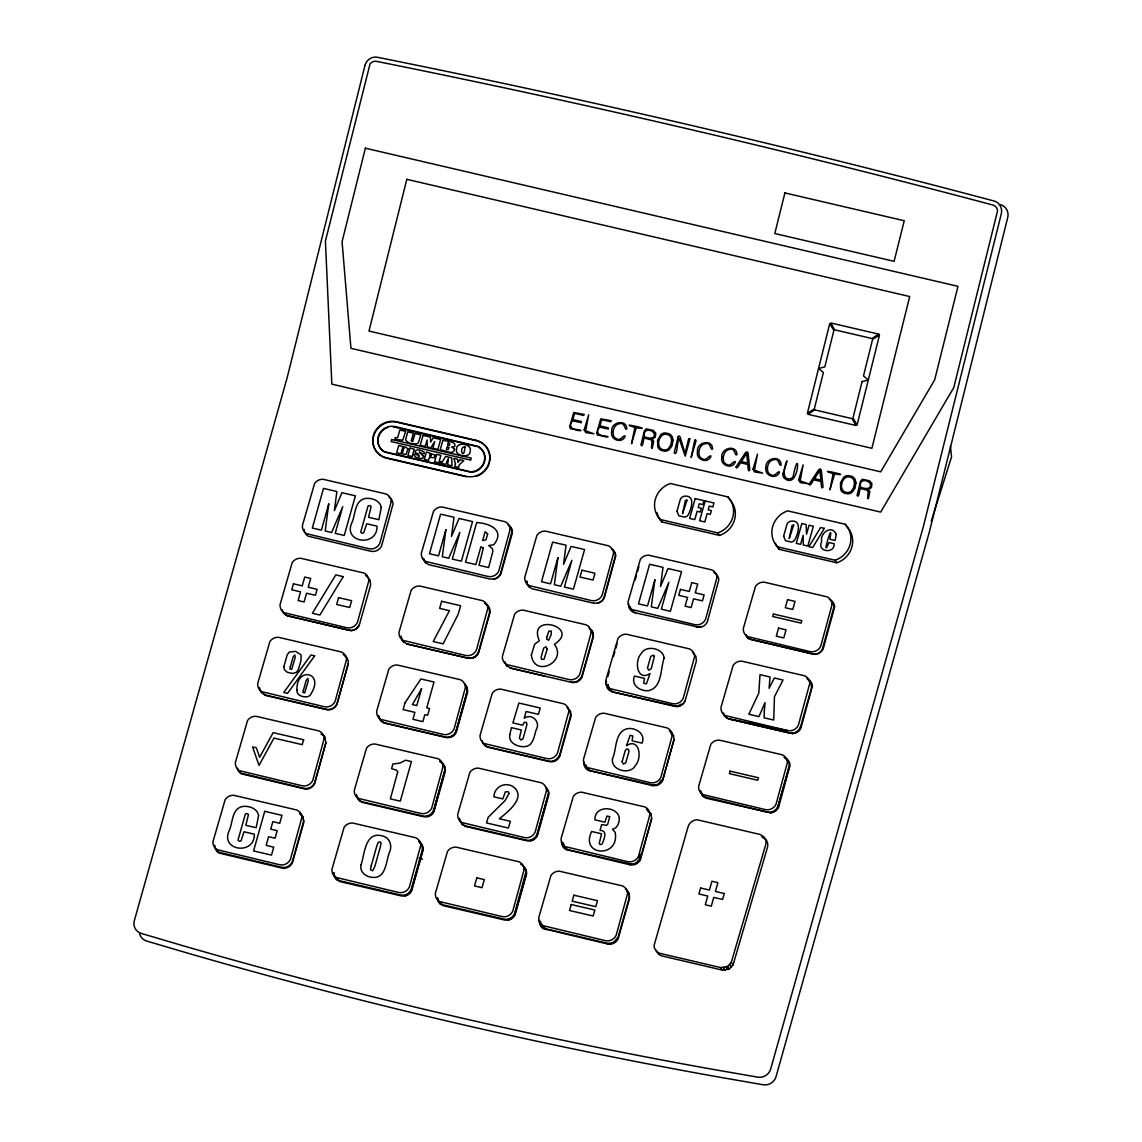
<?xml version="1.0" encoding="UTF-8"?>
<svg xmlns="http://www.w3.org/2000/svg" width="1142" height="1142" viewBox="0 0 1142 1142"><rect width="100%" height="100%" fill="white"/><g stroke="black" fill="none" stroke-linecap="round" stroke-linejoin="round"><path stroke-width="1.5" d="M334.078 875.029L333.978 872.545M303.658 819.956L303.758 822.583L292.395 862.852A9.264 8.851 -35.3 0 1 283.159 868.348L219.007 853.045A9.264 8.851 -35.3 0 1 215.567 848.891L215.367 848.035A9.264 8.851 -35.3 0 0 218.807 852.189L281.574 867.292A9.264 8.851 -35.3 0 0 292.181 861.996L303.558 821.74L303.101 817.272A9.264 8.851 -35.3 0 0 299.661 813.133M334.492 875.386A9.264 8.851 -35.3 0 0 334.892 876.713L339.331 880.668L400.514 895.028A9.264 8.851 -35.3 0 0 411.12 889.718L422.483 849.462L422.026 844.709L418.8 841.711M437.343 898.04L437.914 900.724A9.264 8.851 -35.3 0 0 440.241 904.05L442.953 905.592L505.492 920.209L508.318 919.924A9.264 8.851 -35.3 0 0 514.728 914.685L526.091 874.415L525.434 868.819L523.693 866.721M539.324 920.409A9.264 8.851 -35.3 0 0 543.292 928.632L607.444 943.934A9.264 8.851 -35.3 0 0 611.612 943.235L614.139 942.093A9.264 8.851 -35.3 0 0 617.922 937.925L629.299 897.669L628.842 892.916L627.472 890.86A9.264 8.851 -35.3 0 0 625.416 889.061M237.45 768.152L238.307 770.265A9.264 8.851 -35.3 0 0 241.148 773.191L303.915 788.294A9.264 8.851 -35.3 0 0 314.535 782.998L325.898 742.728L324.999 737.689A9.264 8.851 -35.3 0 0 324.228 736.561M259.605 687.784L260.761 691.695L265.087 694.936L326.269 709.296A9.264 8.851 -35.3 0 0 336.876 704L348.253 663.73L348.182 660.59L346.526 657.349A9.264 8.851 -35.3 0 0 344.456 655.551M356.261 795.446L358.559 799.843L361.671 801.67L422.854 816.016A9.264 8.851 -35.3 0 0 433.46 810.72L444.838 770.45L444.324 765.497L441.483 762.585M379.087 716.962A9.264 8.851 -35.3 0 0 380.072 719.503L381.428 721.516L384.026 722.672L445.209 737.018A9.264 8.851 -35.3 0 0 455.815 731.722L467.178 691.452L466.721 686.999L464.394 683.673M526.005 871.789L514.528 913.828A9.264 8.851 -35.3 0 1 503.922 919.124L442.739 904.778L438.3 900.81M462.382 824.196L465.079 825.766L526.262 840.127A9.264 8.851 -35.3 0 0 536.868 834.831L548.246 794.561C549.787 790.549 543.092 784.054 548.317 790.835A9.264 8.851 -35.3 0 1 548.845 794.903L537.411 835.559A9.264 8.851 -35.3 0 1 530.987 840.798L527.79 840.997L465.251 826.38L461.968 823.953L459.826 820.199M552.899 761.486A9.264 8.851 -35.3 0 0 559.323 756.247L570.586 715.563L570.129 711.109L567.189 707.469L570.615 711.623L571.071 716.077L559.694 756.332A9.264 8.851 -35.3 0 1 553.285 761.586L550.473 761.828L487.534 747.196L483.095 743.528L482.01 740.544M561.621 841.197A9.264 8.851 -35.3 0 0 565.59 849.42L629.742 864.722L635.209 863.723A9.264 8.851 -35.3 0 0 640.277 858.927L651.639 818.671L651.197 814.203L647.914 810.706M583.919 761.985A9.264 8.851 -35.3 0 0 587.887 770.208L652.039 785.51L656.207 785.168A9.264 8.851 -35.3 0 0 662.617 779.929L673.994 739.659L673.537 735.205L670.111 731.066M702.373 794.632A9.264 8.851 -35.3 0 0 704.1 796.731L767.181 812.133A9.264 8.851 -35.3 0 0 777.788 806.837L789.165 766.582L789.093 763.427L787.438 760.187A9.264 8.851 -35.3 0 0 785.382 758.402M441.34 463.352L441.754 461.868L439.213 461.268L440.883 455.33L436.687 454.359L434.602 461.782L445.737 464.38L446.365 463.095L447.864 463.452L447.721 464.837L452.004 465.836L451.704 457.856L445.637 456.443L441.412 463.367M607.872 676.449L609.257 671.496M613.44 656.636L614.839 651.697M615.766 648.385L617.165 643.431M635.109 580.065L636.522 575.026M637.464 571.671L638.878 566.632M638.963 859.227L640.391 854.202M731.308 962.306L765.682 844.766A9.264 8.851 -35.3 0 0 764.041 836.972L760.058 834.445L697.134 819.77L695.007 820.127A9.264 8.851 -35.3 0 0 688.098 826.68L654.166 945.133L654.309 947.889L656.764 951.643L659.519 953.256L720.702 967.602L727.525 966.46L731.308 962.306L733.093 964.847L729.31 969.001L722.486 970.143L661.318 955.783L658.563 954.184L656.093 950.415M733.093 964.847L767.481 847.307A9.264 8.851 -35.3 0 0 765.825 839.498L761.857 836.972M282.017 609.714L283.844 613.597L287.441 615.938L351.465 630.684A9.264 8.851 -35.3 0 0 359.273 625.202L370.65 584.947L370.136 580.279L366.753 576.339M406.709 643.845L468.605 658.377L471.789 658.177A9.264 8.851 -35.3 0 0 478.212 652.924L489.575 612.669L489.076 608.001L486.078 604.147M505.778 664.401A9.264 8.851 -35.3 0 0 506.563 665.515L511.159 668.384L572.77 682.616L575.197 682.274A9.264 8.851 -35.3 0 0 581.621 677.035L592.983 636.779L592.484 632.097L589.044 627.957M676.178 706.727L678.605 706.384A9.264 8.851 -35.3 0 0 685.029 701.145L696.392 660.875L695.892 656.207L692.509 652.268M722.943 712.565L724.756 716.448L728.353 718.789L792.377 733.521A9.264 8.851 -35.3 0 0 800.199 728.054L811.562 687.784L811.063 683.116L807.679 679.176M437.857 795.531L434.317 809.15L433.346 809.764M931.287 521.052L951.543 456.914L950.744 449.306A224.774 50.862 -76.9 0 1 950.487 446.094M746.64 453.56L741.315 461.596L747.653 463.067L746.711 453.574M819.856 470.618L814.517 478.655L820.855 480.14L819.913 470.632M507.99 524.849L509.089 525.663A9.264 8.851 -35.3 0 1 511.987 531.672L500.51 573.712A9.264 8.851 -35.3 0 1 494.086 578.951L489.904 579.023L428.721 564.662L426.409 563.177A9.264 8.851 -35.3 0 1 423.682 558.538M611.398 548.959L612.497 549.773A9.264 8.851 -35.3 0 1 615.395 555.783L603.918 597.823A9.264 8.851 -35.3 0 1 597.494 603.062L593.683 603.204M467.178 691.452L455.915 732.15A9.264 8.851 -35.3 0 1 449.505 737.389L447.079 737.732L384.126 723.086L379.701 719.417L378.53 715.506M444.838 770.45L433.617 811.362A9.264 8.851 -35.3 0 1 427.208 816.601L424.381 816.887L361.843 802.269L358.988 800.099M422.597 847.678L422.697 850.319L411.32 890.574A9.264 8.851 -35.3 0 1 404.91 895.813L402.084 896.099L339.545 881.481L335.677 878.112M829.435 599.436A9.264 8.851 -35.3 0 1 834.659 606.902L823.182 648.927A9.264 8.851 -35.3 0 1 815.374 654.409L749.109 639.02A9.264 8.851 -35.3 0 1 745.669 634.881M785.268 757.974L787.166 759.316A9.264 8.851 -35.3 0 1 790.064 765.326L778.587 807.365A9.264 8.851 -35.3 0 1 770.779 812.833L706.113 798.215L702.458 795.66L700.688 791.991M611.612 943.235L607.316 943.235L546.147 928.874L542.293 926.148L540.894 923.236M606.473 681.389A9.264 8.851 -35.3 0 0 612.726 692.052L677.163 706.398A9.264 8.851 -35.3 0 0 684.972 700.931M628.514 603.561A9.264 8.851 -35.3 0 0 633.696 612.412L698.048 627.058A9.264 8.851 -35.3 0 0 700.788 626.387M813.018 654.209L749.794 639.12A9.264 8.851 -35.3 0 1 746.368 634.981M654.195 785.368L590.842 770.879L588.244 769.722L586.888 767.724A9.264 8.851 -35.3 0 1 585.903 765.169M632.554 864.465L568.488 849.876L565.376 848.049L563.077 843.653M393.191 426.794L478.284 446.808A13.947 13.319 -35.3 0 1 471.118 472.26L384.726 452.118A13.947 13.319 -35.3 0 1 383.983 429.349M792.377 733.521L793.076 733.621A9.264 8.851 -35.3 0 0 800.885 728.153L812.362 686.114A9.264 8.851 -35.3 0 0 808.365 679.276L806.88 678.591M728.353 718.789L787.737 730.595A9.264 8.851 -35.3 0 0 798.344 725.298L809.821 683.259A9.264 8.851 -35.3 0 0 804.596 675.793L741.672 661.132A9.264 8.851 -35.3 0 0 733.15 665.386L721.002 707.269A9.264 8.851 -35.3 0 0 724.97 715.492L787.737 730.595M727.882 496.913L670.354 483.509A22.54 21.527 -35.3 0 0 660.233 519.496L662.017 522.022L719.546 535.427A22.54 21.527 -35.3 0 0 729.667 499.454L727.882 496.913A22.54 21.527 -35.3 0 1 717.747 532.9L719.546 535.427M845.208 524.264L787.68 510.859A22.54 21.527 -35.3 0 0 777.559 546.832L779.344 549.373L836.872 562.778A22.54 21.527 -35.3 0 0 846.993 526.805L845.208 524.264A22.54 21.527 -35.3 0 1 835.073 560.251L836.872 562.778M660.233 519.496L717.747 532.9M777.559 546.832L835.073 560.251M466.222 476.714L386.667 458.185A19.043 18.186 -35.3 0 1 373.677 435.973A19.043 18.186 -35.3 0 1 396.802 422.197L476.342 440.741A19.043 18.186 -35.3 0 1 489.718 461.354M509.089 525.663L509.475 525.748A9.264 8.851 -35.3 0 1 512.33 533.157L500.881 573.798A9.264 8.851 -35.3 0 1 494.472 579.051L494.086 578.951M612.497 549.773L612.883 549.859A9.264 8.851 -35.3 0 1 615.781 555.868L604.289 597.908A9.264 8.851 -35.3 0 1 597.88 603.147L597.494 603.062M426.409 563.177L426.023 563.092A9.264 8.851 -35.3 0 1 423.297 558.438M593.312 603.119L532.129 588.772L529.431 587.188A9.264 8.851 -35.3 0 1 526.533 581.178M487.748 605.86L488.134 605.945A9.264 8.851 -35.3 0 1 489.889 609.614L489.961 612.754L478.598 653.024A9.264 8.851 -35.3 0 1 472.174 658.263L471.789 658.177M591.156 629.97L591.542 630.056A9.264 8.851 -35.3 0 1 593.298 633.724L593.369 636.865L581.992 677.12A9.264 8.851 -35.3 0 1 575.582 682.359L575.197 682.274M674.337 706.298L613.511 692.052L609.971 689.625A9.264 8.851 -35.3 0 1 608.586 687.27M464.88 684.186L467.206 687.513L467.663 691.966L456.3 732.236A9.264 8.851 -35.3 0 1 449.877 737.475L449.505 737.389M590.942 771.307L586.503 767.624L585.418 764.655M652.039 785.51L656.307 785.596A9.264 8.851 -35.3 0 0 662.731 780.357L673.994 739.659M359.516 800.827L357.189 797.487A9.264 8.851 -35.3 0 1 356.618 794.803M427.208 816.601L427.579 816.687A9.264 8.851 -35.3 0 0 434.003 811.448L445.366 771.193L444.909 766.725L442.197 763.313M462.924 824.924L460.583 821.598A9.264 8.851 -35.3 0 1 460.197 820.284M568.659 850.476L565.947 848.949L563.991 845.694A9.264 8.851 -35.3 0 1 563.434 843.01M419.043 858.341L422.497 859.155M337.218 880.039L336.833 879.954A9.264 8.851 -35.3 0 1 334.506 876.613L334.121 875.3M404.91 895.813L405.282 895.899A9.264 8.851 -35.3 0 0 411.705 890.66L423.14 850.019A9.264 8.851 -35.3 0 0 422.611 845.937L422.026 844.994M508.318 919.924L508.69 920.009A9.264 8.851 -35.3 0 0 515.113 914.771L526.548 874.115A9.264 8.851 -35.3 0 0 526.019 870.047L525.434 869.105M544.705 676.093L509.775 667.77M629.742 864.722L634.01 864.808A9.264 8.851 -35.3 0 0 640.434 859.569L651.639 818.671M607.444 943.934L611.712 944.02A9.264 8.851 -35.3 0 0 618.136 938.781L629.499 898.526L629.413 895.899M696.249 627.029L700.903 627.172A9.264 8.851 -35.3 0 0 707.312 621.919L718.803 579.893A9.264 8.851 -35.3 0 0 715.906 573.869L713.95 572.513M728.539 718.832L789.536 733.135A9.264 8.851 -35.3 0 0 800.142 727.839M285.843 615.181L348.624 630.298A9.264 8.851 -35.3 0 0 359.23 624.988M482.88 742.386A9.264 8.851 -35.3 0 0 483.48 743.613L484.836 745.626L487.434 746.768L548.617 761.129A9.264 8.851 -35.3 0 0 559.223 755.818M484.422 603.219L485.635 603.847M365.483 575.497L366.71 576.125M646.529 809.421L650.754 813.618M439.727 761.214L442.582 763.398M546.361 929.702L543.649 928.161A9.264 8.851 -35.3 0 1 541.322 924.82L541.108 923.978M635.537 612.869L632.839 611.298A9.264 8.851 -35.3 0 1 630.113 606.659M669.369 730.937L670.211 731.48M440.255 761.942L441.098 762.499M784.054 757.332L784.839 757.86M706.013 797.787L706.798 798.315M704.1 796.731L702.359 795.232M590.2 628.985L591.099 629.756M610.485 690.296L607.644 684.501M486.792 604.875L487.691 605.645M507.077 666.2L504.407 661.76M478.155 652.724A9.264 8.851 -35.3 0 1 467.549 658.02L407.366 644.188L402.769 641.319L400.828 636.294M786.381 758.788L787.438 760.187M440.626 904.136L439.085 902.223M671.211 731.879L672.267 733.278M403.683 642.09L403.155 641.419A9.264 8.851 -35.3 0 1 401.77 639.063M545.448 786.767L545.99 787.509M565.79 848.306L566.332 849.034M729.724 964.662L731.522 967.203M727.525 966.46L729.31 969.001M726.241 967.103L728.039 969.644M723.486 967.774L725.284 970.315M720.702 967.602L722.486 970.143M524.064 866.749L524.649 867.692M421.241 843.595L420.656 842.653A9.264 8.851 -35.3 0 0 418.6 840.855M334.306 875.771L334.892 876.713M789.165 766.582L777.902 807.266A9.264 8.851 -35.3 0 1 770.079 812.733M726.755 718.033L727.497 718.332A9.264 8.851 -35.3 0 1 724.071 714.193M548.246 794.561L537.025 835.459A9.264 8.851 -35.3 0 1 530.616 840.712M540.551 921.294L540.751 922.136M459.484 818.186L459.669 819.556M346.526 657.349L346.411 656.921A9.264 8.851 -35.3 0 0 343.128 654.494M348.253 663.73L336.976 704.428A9.264 8.851 -35.3 0 1 327.754 709.91L265.187 695.364L261.432 692.395M324.999 737.689L324.856 737.047A9.264 8.851 -35.3 0 0 322.015 734.135M325.898 742.728L314.678 783.64A9.264 8.851 -35.3 0 1 305.456 789.136L241.305 773.833A9.264 8.851 -35.3 0 1 238.464 770.907L238.307 770.265M333.735 873.088L333.935 873.93M214.796 845.351L215.181 847.578M700.517 790.621L700.588 791.563M581.563 676.821A9.264 8.851 -35.3 0 1 570.957 682.117M520.781 864.323A9.264 8.851 -35.3 0 1 523.107 865.779M299.875 813.989A9.264 8.851 -35.3 0 1 303.301 818.129M661.261 780.015A9.264 8.851 -35.3 0 1 658.649 783.355M657.478 784.169A9.264 8.851 -35.3 0 1 654.851 785.253M670.797 732.936A9.264 8.851 -35.3 0 1 671.582 734.063M1000.406 204.646A10.792 10.492 -60.3 0 1 1007.744 217.408L929.345 532.001L776.06 1076.606A11.12 10.621 -35.3 0 1 763.17 1084.757L719.446 1077.177A5371.468 5130.035 -35.3 0 1 189.058 953.541L146.718 941.051A11.12 10.621 -35.3 0 1 139.609 933.642M419.913 842.525A9.264 8.851 -35.3 0 1 422.24 845.851M320.945 734.135A9.264 8.851 -35.3 0 1 323.272 735.591M831.076 600.778A9.264 8.851 -35.3 0 1 833.974 606.802L822.483 648.842A9.264 8.851 -35.3 0 1 814.674 654.309M385.011 428.693A13.947 13.319 -35.3 0 1 388.337 427.236M523.307 866.635A9.264 8.851 -35.3 0 1 525.648 869.961M616.666 938.438A9.264 8.851 -35.3 0 1 615.966 939.68M615.095 940.794A9.264 8.851 -35.3 0 1 612.883 942.607M389.051 497.127A9.264 8.851 -35.3 0 1 393.048 503.95L381.571 545.99A9.264 8.851 -35.3 0 1 370.964 551.286L308.197 536.183A9.264 8.851 -35.3 0 1 304.757 532.029M304.372 530.716A9.264 8.851 -35.3 0 1 304.186 529.346M779.344 549.373A22.54 21.527 -35.3 0 1 775.375 543.378M529.802 587.288A9.264 8.851 -35.3 0 1 527.476 583.947M527.09 582.634A9.264 8.851 -35.3 0 1 526.905 581.264M626.715 890.731A9.264 8.851 -35.3 0 1 629.056 894.058M680.946 704.143A9.264 8.851 -35.3 0 1 675.75 706.27M638.264 860.468A9.264 8.851 -35.3 0 1 633.91 864.023M608.201 685.957A9.264 8.851 -35.3 0 1 608.015 684.586M489.347 462.938A19.043 18.186 -35.3 0 1 475.928 476.414M437.9 899.496A9.264 8.851 -35.3 0 1 437.729 898.126M401.384 637.75A9.264 8.851 -35.3 0 1 401.213 636.38M701.773 793.404A9.264 8.851 -35.3 0 1 701.388 792.091M662.017 522.022A22.54 21.527 -35.3 0 1 656.907 512.601M505.178 663.174A9.264 8.851 -35.3 0 1 504.793 661.846M483.323 548.089L479.012 565.304L488.619 567.545L492.944 551.186L492.288 548.545L488.733 545.548L493.815 544.705C505.478 530.116 489.632 523.264 476.671 522.565L465.522 562.164L475.871 564.576L480.896 546.718L483.323 548.089M509.789 734.691C508.161 743.228 518.197 747.353 525.22 746.582C533.328 745.669 534.156 736.09 536.126 729.895C541.065 722.001 531.701 712.765 524.235 718.204L526.134 711.48L538.439 714.35L540.223 708.011L518.925 703.044L512.886 722.915L522.708 725.199L524.321 722.272L526.462 722.543L526.933 724.542L524.321 734.292L522.922 738.945L520.823 740.016L519.41 737.96L521.366 729.981L511.445 727.668L509.789 734.691M531.358 654.937C534.028 678.248 567.731 662.146 554.412 644.245C581.521 626.687 526.719 612.169 539.352 640.733L534.684 644.159L531.358 654.937M782.898 473.573L782.884 474.772A6.138 5.967 -60.3 0 0 784.169 478.055C799.914 491.774 800.314 440.441 793.119 476.671A4.725 4.597 -60.3 0 1 791.063 478.541C774.376 482.709 795.132 440.498 782.898 473.573M296.934 690.025C296.278 695.507 303.372 697.605 307.683 696.62A5.025 4.796 -35.3 0 0 311.352 693.208C324.399 672.11 296.092 666.257 296.934 690.025M622.133 761.614L623.404 764.112L625.745 762.756L629.014 751.379L628.528 749.452L626.73 749.024L625.288 750.451L622.133 761.614M654.38 656.265L651.226 668.755L648.842 670.168L647.471 668.084L650.754 656.45L653.096 655.094L654.38 656.265M283.873 666.585L284.358 669.726L287.27 672.253L292.495 673.466L296.306 672.41L298.29 669.769L300.988 660.661L301.06 654.851L295.635 651.411L289.411 651.982L287.227 654.737L283.873 666.585M652.139 441.169L651.397 447.792L652.239 448.435L653.681 441.14L652.168 439.227L655.322 437.143L655.793 433.189L653.324 430.434L646.229 428.864L644.488 430.648L640.905 445.009C642.917 448.62 643.389 438.842 644.131 438.043L650.954 439.77L652.139 441.169M868.277 491.545L867.535 498.183L868.377 498.811L869.819 491.517L868.305 489.618L871.46 487.52L871.931 483.58L869.476 480.811L862.367 479.255L860.625 481.025L857.057 495.4C859.055 499.011 859.526 489.219 860.269 488.419L867.106 490.161L868.277 491.545M676.978 511.273L678.862 515.799L684.686 517.112A5.011 4.782 -35.3 0 0 688.669 513.943C691.609 507.976 695.392 494.871 684.286 496.213A5.011 4.782 -35.3 0 0 680.318 499.382L676.978 511.273M783.626 536.212L785.525 540.723L791.349 542.05A5.011 4.782 -35.3 0 0 795.317 538.881C798.258 532.914 802.041 519.81 790.949 521.152A5.011 4.782 -35.3 0 0 786.966 524.321L783.626 536.212M611.712 431.69C609.657 439.527 621.833 444.181 625.017 436.558L625.102 435.844C622.704 435.359 620.277 441.883 616.223 438.599A5.296 5.153 -60.3 0 1 613.725 436.158C611.898 431.49 614.225 423.882 619.963 423.639C625.059 421.726 624.446 430.834 626.787 429.064C626.844 418.529 610.385 421.94 611.712 431.69M697.519 451.69C695.464 459.541 707.655 464.18 710.824 456.572L710.909 455.858C708.511 455.373 706.099 461.882 702.03 458.599A5.296 5.153 -60.3 0 1 699.532 456.158C697.705 451.49 700.032 443.881 705.785 443.638C710.866 441.726 710.253 450.847 712.594 449.063C712.651 438.528 696.192 441.954 697.519 451.69M721.872 457.371C719.803 465.208 731.993 469.862 735.163 462.239L735.248 461.525C732.864 461.04 730.437 467.549 726.383 464.266A5.296 5.153 -60.3 0 1 723.871 461.839C722.058 457.171 724.371 449.548 730.123 449.32C735.22 447.407 734.606 456.514 736.947 454.744C737.004 444.195 720.545 447.621 721.872 457.371M766.025 467.663C763.969 475.5 776.146 480.154 779.329 472.531L779.415 471.817C777.017 471.332 774.59 477.856 770.536 474.558A5.296 5.153 -60.3 0 1 768.038 472.131C766.211 467.463 768.523 459.855 774.276 459.612C779.372 457.699 778.758 466.807 781.099 465.037C781.157 454.487 764.697 457.913 766.025 467.663M764.341 710.866L764.141 717.818L773.719 720.045L774.462 696.677L783.027 680.018L774.347 677.991L769.094 688.298L770.008 676.978L760.001 674.651L758.83 693.037L748.852 714.264L758.93 716.605L765.054 702.658L764.341 710.866M673.052 440.312L672.096 445.594L669.312 449.548A6.866 6.666 -60.3 0 1 664.673 451.204L661.175 450.376A6.866 6.681 -60.3 0 1 657.806 446.865L657.564 440.312L660.875 434.56A6.881 6.681 -60.3 0 1 665.515 432.946L669.026 433.76A6.866 6.681 -60.3 0 1 672.381 437.243L673.052 440.312M855.943 482.952L854.987 488.219L852.203 492.188A6.866 6.666 -60.3 0 1 847.564 493.829L844.052 493.016A6.866 6.681 -60.3 0 1 840.683 489.504L840.455 482.952L843.752 477.199A6.881 6.681 -60.3 0 1 848.406 475.572L851.903 476.4A6.866 6.681 -60.3 0 1 855.272 479.883L855.943 482.952M612.469 758.873C610.684 770.479 630.313 775.418 635.395 765.525C642.461 757.803 639.32 737.332 626.515 745.64L630.098 735.32L632.782 735.976L632.111 740.815L642.032 743.142C646.087 733.764 635.395 727.097 627.086 728.739C614.496 732.079 616.866 749.223 612.469 758.873M619.321 818.115C619.321 822.625 617.651 828.335 612.512 829.178L615.181 832.447C619.892 858.427 579.465 856.257 591.684 831.49L601.606 833.803L599.179 843.567L600.349 844.58L602.12 844.052C603.675 839.77 608.472 830.591 600.035 830.334L601.663 824.581L606.102 825.338L607.644 824.438L609.771 816.644L607.002 816.045L604.875 822.183L594.953 819.856C594.083 805.01 617.551 805.681 619.321 818.115M664.173 657.992C660.347 668.37 662.431 686.613 649.427 690.467C641.133 692.123 630.441 685.443 634.481 676.064L644.402 678.377L643.76 683.244L646.443 683.887L649.998 673.566C637.207 681.888 634.024 661.389 641.133 653.695C645.901 644.588 662.917 647.942 664.173 657.992M671.639 440.441L670.768 445.052L668.484 448.506A5.496 5.339 -60.3 0 1 664.687 449.891C653.966 449.777 658.905 430.234 668.413 434.931A5.496 5.339 -60.3 0 1 671.139 437.843L671.639 440.441M854.516 483.066L853.659 487.677L851.361 491.131A5.496 5.339 -60.3 0 1 847.578 492.516C836.858 492.416 841.797 472.874 851.304 477.57A5.496 5.339 -60.3 0 1 854.016 480.468L854.516 483.066M301.873 817.429L290.382 859.455A9.264 8.851 -35.3 0 1 279.776 864.765L217.009 849.648A9.264 8.851 -35.3 0 1 213.04 841.426L225.188 799.543A9.264 8.851 -35.3 0 1 233.71 795.289L296.649 809.963A9.264 8.851 -35.3 0 1 301.873 817.429M324.214 738.417L312.737 780.457A9.264 8.851 -35.3 0 1 302.13 785.767L239.349 770.65A9.264 8.851 -35.3 0 1 235.395 762.428L247.529 720.545A9.264 8.851 -35.3 0 1 256.051 716.291L318.989 730.951A9.264 8.851 -35.3 0 1 324.214 738.417M346.568 659.419L335.077 701.459A9.264 8.851 -35.3 0 1 324.471 706.755L261.704 691.652A9.264 8.851 -35.3 0 1 257.735 683.43L269.883 641.547A9.264 8.851 -35.3 0 1 278.405 637.293L341.344 651.954A9.264 8.851 -35.3 0 1 346.568 659.419M368.909 580.422L357.432 622.461A9.264 8.851 -35.3 0 1 346.825 627.757L284.044 612.654A9.264 8.851 -35.3 0 1 280.09 604.432L292.224 562.549A9.264 8.851 -35.3 0 1 300.746 558.281L363.684 572.956A9.264 8.851 -35.3 0 1 368.909 580.422M391.263 501.424L379.772 543.449A9.264 8.851 -35.3 0 1 369.166 548.76L306.399 533.642A9.264 8.851 -35.3 0 1 302.43 525.434L314.578 483.537A9.264 8.851 -35.3 0 1 323.1 479.283L386.039 493.958A9.264 8.851 -35.3 0 1 391.263 501.424M420.798 845.151L409.321 887.191A9.264 8.851 -35.3 0 1 398.715 892.487L335.934 877.37A9.264 8.851 -35.3 0 1 331.979 869.162L344.113 827.279A9.264 8.851 -35.3 0 1 352.65 823.011L415.574 837.686A9.264 8.851 -35.3 0 1 420.798 845.151M443.153 766.154L431.676 808.179A9.264 8.851 -35.3 0 1 421.055 813.489L358.288 798.372A9.264 8.851 -35.3 0 1 354.334 790.15L366.468 748.267A9.264 8.851 -35.3 0 1 374.99 744.013L437.928 758.688A9.264 8.851 -35.3 0 1 443.153 766.154M465.493 687.141L454.016 729.181A9.264 8.851 -35.3 0 1 443.41 734.477L380.643 719.374A9.264 8.851 -35.3 0 1 376.674 711.152L388.808 669.269A9.264 8.851 -35.3 0 1 397.345 665.015L460.269 679.676A9.264 8.851 -35.3 0 1 465.493 687.141M487.848 608.144L476.371 650.183A9.264 8.851 -35.3 0 1 465.75 655.479L402.983 640.377A9.264 8.851 -35.3 0 1 399.029 632.154L411.163 590.271A9.264 8.851 -35.3 0 1 419.685 586.003L482.623 600.678A9.264 8.851 -35.3 0 1 487.848 608.144M510.188 529.146L498.711 571.186A9.264 8.851 -35.3 0 1 488.105 576.482L425.338 561.364A9.264 8.851 -35.3 0 1 421.369 553.156L433.517 511.273A9.264 8.851 -35.3 0 1 442.04 507.005L504.964 521.68A9.264 8.851 -35.3 0 1 510.188 529.146M524.207 869.248L512.729 911.287A9.264 8.851 -35.3 0 1 502.123 916.583L439.342 901.481A9.264 8.851 -35.3 0 1 435.387 893.258L447.521 851.375A9.264 8.851 -35.3 0 1 456.043 847.121L518.982 861.782A9.264 8.851 -35.3 0 1 524.207 869.248M546.561 790.25L535.07 832.29A9.264 8.851 -35.3 0 1 524.463 837.586L461.696 822.483A9.264 8.851 -35.3 0 1 457.728 814.26L469.876 772.377A9.264 8.851 -35.3 0 1 478.398 768.123L541.337 782.784A9.264 8.851 -35.3 0 1 546.561 790.25M568.902 711.252L557.424 753.292A9.264 8.851 -35.3 0 1 546.818 758.588L484.037 743.471A9.264 8.851 -35.3 0 1 480.083 735.262L492.216 693.38A9.264 8.851 -35.3 0 1 500.753 689.111L563.677 703.786A9.264 8.851 -35.3 0 1 568.902 711.252M591.256 632.254L579.765 674.28A9.264 8.851 -35.3 0 1 569.159 679.59L506.391 664.473A9.264 8.851 -35.3 0 1 502.423 656.25L514.571 614.367A9.264 8.851 -35.3 0 1 523.093 610.113L586.032 624.788A9.264 8.851 -35.3 0 1 591.256 632.254M613.597 553.242L602.12 595.282A9.264 8.851 -35.3 0 1 591.513 600.592L528.732 585.475A9.264 8.851 -35.3 0 1 524.778 577.252L536.911 535.37A9.264 8.851 -35.3 0 1 545.448 531.116L608.372 545.776A9.264 8.851 -35.3 0 1 613.597 553.242M627.615 893.358L616.138 935.398A9.264 8.851 -35.3 0 1 605.531 940.694L542.75 925.591A9.264 8.851 -35.3 0 1 538.796 917.369L550.929 875.486A9.264 8.851 -35.3 0 1 559.452 871.218L622.39 885.892A9.264 8.851 -35.3 0 1 627.615 893.358M649.969 814.36L638.478 856.386A9.264 8.851 -35.3 0 1 627.872 861.696L565.104 846.579A9.264 8.851 -35.3 0 1 561.136 838.371L573.284 796.474A9.264 8.851 -35.3 0 1 581.806 792.22L644.745 806.894A9.264 8.851 -35.3 0 1 649.969 814.36M672.31 735.348L660.833 777.388A9.264 8.851 -35.3 0 1 650.226 782.698L587.445 767.581A9.264 8.851 -35.3 0 1 583.491 759.359L595.624 717.476A9.264 8.851 -35.3 0 1 604.147 713.222L667.085 727.897A9.264 8.851 -35.3 0 1 672.31 735.348M694.664 656.35L683.173 698.39A9.264 8.851 -35.3 0 1 672.567 703.686L609.799 688.583A9.264 8.851 -35.3 0 1 605.831 680.361L617.979 638.478A9.264 8.851 -35.3 0 1 626.501 634.224L689.44 648.884A9.264 8.851 -35.3 0 1 694.664 656.35M717.005 577.352L705.528 619.392A9.264 8.851 -35.3 0 1 694.921 624.688L632.14 609.585A9.264 8.851 -35.3 0 1 628.186 601.363L640.319 559.48A9.264 8.851 -35.3 0 1 648.842 555.212L711.78 569.887A9.264 8.851 -35.3 0 1 717.005 577.352M787.48 762.271L776.003 804.296A9.264 8.851 -35.3 0 1 765.397 809.607L702.615 794.489A9.264 8.851 -35.3 0 1 698.661 786.267L710.795 744.384A9.264 8.851 -35.3 0 1 719.317 740.13L782.256 754.805A9.264 8.851 -35.3 0 1 787.48 762.271M832.175 604.261L820.698 646.301A9.264 8.851 -35.3 0 1 810.092 651.597L747.311 636.494A9.264 8.851 -35.3 0 1 743.356 628.271L755.49 586.388A9.264 8.851 -35.3 0 1 764.012 582.135L826.951 596.795A9.264 8.851 -35.3 0 1 832.175 604.261M258.592 815.545L256.165 827.707L245.815 825.295L248.485 814.589L247.229 813.504L245.359 814.032L238.007 840.112L239.306 841.34L241.076 840.812L244.003 831.776L254.338 834.188C254.909 855.672 219.364 850.847 229.385 830.305C232.811 822.44 231.826 808.55 242.589 806.495C248.97 805.61 257.421 808.436 258.592 815.545M381.271 507.533L378.844 519.696L368.509 517.283L371.164 506.577L369.908 505.492L368.038 506.02L360.701 532.101L362 533.328L363.756 532.8L366.682 523.764L377.017 526.177C377.588 547.66 342.058 542.835 352.064 522.294C355.505 514.428 354.505 500.539 365.283 498.483C371.65 497.598 380.1 500.424 381.271 507.533M454.459 448.92C454.002 456.286 443.867 449.548 440.17 449.934L442.953 440.041C445.794 441.811 456.7 440.655 454.702 446.565L451.59 446.907L454.459 448.92M836.272 534.399L835.059 540.48L829.891 539.267C834.174 515.756 820.241 563.234 828.978 542.507L834.145 543.72C834.773 554.455 816.459 551.714 821.669 541.765C819.585 532.7 832.232 524.349 836.272 534.399M431.476 454.802C431.762 457.085 428.264 456.4 430.291 454.216L431.476 454.802M448.363 458.841L448.135 462.11L446.693 461.768L448.363 458.841M654.494 434.231C654.666 439.841 647.6 438.171 644.445 436.772C642.189 428.079 652.653 428.85 654.494 434.231M870.647 484.608C870.804 490.218 863.737 488.548 860.597 487.149C858.327 478.469 868.791 479.24 870.647 484.608M423.668 456.2L422.84 458.27L421.113 458.527L415.56 457.2L414.089 455.472L414.346 454.216L418.229 455.13C418.957 459.741 420.484 452.903 415.345 452.832C413.918 448.035 422.297 450.162 424.21 452.189L424.153 453.831L420.256 452.917C417.615 449.705 421.469 455.087 423.668 456.2M465.037 446.95C463.566 462.638 458.213 446.008 465.037 446.95M411.348 440.584L412.605 441.74L415.074 433.532L420.798 434.874L418.329 443.039C414.475 445.066 407.865 443.638 405.581 439.913L407.723 431.819L413.433 433.161L411.348 440.584M569.715 426.48L570.429 428.807C597.723 431.362 562.078 433.089 572.599 420.87L581.406 422.711L581.135 421.498L572.927 419.585L574.226 414.36L575.482 413.561L583.491 415.431L584.276 414.432L573.755 412.519L569.715 426.48M584.19 429.863L585.789 432.575L593.897 433.774L585.675 430.834L588.672 414.846L584.19 429.863M596.781 432.789L597.494 435.116C624.788 437.672 589.129 439.399 599.65 427.179L608.458 429.021L608.186 427.807L599.978 425.895L601.277 420.67L602.533 419.871L610.542 421.726L611.341 420.741L600.806 418.828L596.781 432.789M752.992 469.205L754.591 471.917L762.685 473.131L754.462 470.19L757.474 454.202L752.992 469.205M798.658 479.854L800.257 482.566L808.365 483.78L800.142 480.839L803.14 464.851L798.658 479.854M361.115 864.665C359.116 872.045 366.439 877.399 373.177 877.413C386.139 878.227 386.096 860.925 389.294 852.646C392.877 845.751 389.55 836.786 381.385 835.701C364.912 831.876 364.626 854.43 361.115 864.665M435.031 455.087L434.103 457.756L429.392 457.385L428.55 460.369L424.353 459.398L426.451 451.961L435.031 455.087M546.989 636.665L546.69 639.22L548.688 640.248L551.229 634.438L551.229 631.098L548.917 631.126L546.989 636.665M997.523 211.013L953.798 387.509L880.682 512.087L331.837 384.14L325.413 241.033L370.008 64.052A6.595 6.409 -60.3 0 1 375.789 61.268L376.746 61.397C583.491 102.88 788.951 150.758 992.726 204.975L993.626 205.289A6.595 6.409 -60.3 0 1 997.466 210.314L997.523 211.013M328.753 503.993L325.185 531.016L331.608 532.5L342.728 506.605L335.22 533.343L344.256 535.455L355.405 495.842L341.943 492.716L334.363 510.66L336.876 491.531L323.486 488.405L312.337 528.018L321.387 530.131L328.753 503.993M448.82 447.635L448.278 449.563L446.365 449.577L447.15 446.808L448.82 447.635M445.865 529.745L442.311 556.754L448.72 558.252L459.855 532.343L452.332 559.095L461.382 561.193L472.531 521.594L459.07 518.454L451.49 536.397L454.002 517.269L440.612 514.157L429.463 553.756L438.499 555.868L445.865 529.745M557.924 557.696L554.355 584.704L560.779 586.203L571.899 560.308L564.391 587.045L573.427 589.158L584.576 549.545L571.114 546.404L563.534 564.348L566.047 545.219L552.657 542.107L541.508 581.706L550.558 583.819L557.924 557.696M654.88 579.836L651.311 606.845L657.735 608.343L668.855 582.434L661.332 609.186L670.383 611.284L681.531 571.685L668.07 568.545L660.49 586.488L663.002 567.36L649.612 564.248L638.464 603.847L647.514 605.959L654.88 579.836M403.754 448.321L402.612 452.46L401.213 452.646L402.584 447.764L403.754 448.321M487.663 533.942L486.021 539.752L482.638 540.551L485.107 531.744L487.663 533.942M407.98 448.949L406.038 454.516L396.659 452.931L398.744 445.508L405.952 447.321L407.98 448.949M508.932 793.562L505.192 800.442L488.162 817.301L486.563 822.954L508.404 828.05L510.303 821.298L499.425 818.757C507.148 812.362 526.719 797.616 513.657 787.038C505.578 781.242 494.143 786.652 493.915 796.831L502.808 798.9L505.406 791.763L508.276 791.706L508.932 793.562M686.999 500.239L682.516 513.629L685.428 500.453L686.999 500.239M793.661 525.177L789.179 538.567L792.091 525.391L793.661 525.177M303.372 690.41L302.973 692.495L304.7 692.851L308.254 680.918L307.869 678.348L306.184 680.432L303.372 690.41M290.296 666.957L289.882 669.055L291.638 669.412L295.193 657.464L294.807 654.923L293.109 656.978L290.296 666.957M371.307 865.493L370.465 869.733L372.677 870.789L374.79 866.621L380.3 847.007L381.114 842.982L379.901 841.854L378.202 842.353L376.746 846.179L371.307 865.493M456.529 449.377C454.416 456.2 470.761 459.113 470.233 450.762C472.331 443.952 455.986 441.04 456.529 449.377M547.204 649.027L544.049 659.291L541.565 659.319L541.08 657.349L543.649 648.171L545.905 646.729L547.204 649.027M397.673 772.063L390.364 798.872L400.285 801.184L411.434 761.586L405.596 760.215L399.871 763.127L392.877 764.012L391.578 768.623L396.859 770.365L397.673 772.063M364.969 65.408L287.07 378.002L134.328 920.652A11.12 10.621 -35.3 0 0 141.322 933.442L183.676 945.933A5371.468 5130.035 -35.3 0 0 714.064 1069.569L757.788 1077.149A11.12 10.621 -35.3 0 0 770.679 1068.998L923.421 526.334L1001.32 213.74A10.792 10.492 -60.3 0 0 993.968 200.978C790.036 146.718 584.418 98.797 377.517 57.286A10.792 10.492 -60.3 0 0 364.969 65.408M365.383 148.189L342.072 241.733L350.937 348.324L880.696 471.817L934.67 379.858L957.981 286.328L365.383 148.189M406.809 179.323L368.994 331.066L871.888 448.292L909.703 296.549L406.809 179.323M634.881 427.408L631.569 443.667L636.294 427.736C657.507 430.862 614.196 420.984 634.881 427.408M678.177 436.687L674.18 452.732C677.591 457.614 677.106 438.913 679.176 438.728L685.229 456.115L689.996 438.642L688.669 438.828L685.057 453.317L680.004 436.658L679.076 435.93L678.177 436.687M694.679 440.369L691.138 457.542L696.078 440.698L695.578 439.77L694.679 440.369M784.911 192.927L774.804 233.525L894.115 261.332L904.236 220.734L784.911 192.927M829.749 323.6L807.394 413.304L814.346 408.793L823.382 372.535L818.571 368.438L824.795 366.91L833.874 330.438L829.749 323.6M833.203 473.63L829.891 489.889L834.602 473.959C855.815 477.099 812.519 467.221 833.203 473.63M862.082 381.556L853.017 417.929L857.057 425.11L879.468 335.191L872.602 339.331L863.48 375.932L868.291 380.029L862.082 381.556M293.423 583.805L291.738 589.772L300.56 591.827L298.091 600.578L304.086 601.977L306.556 593.226L315.42 595.282L317.105 589.315L308.24 587.245L310.71 578.437L304.728 577.053L302.245 585.86L293.423 583.805M264.73 811.32L253.581 850.933L271.51 855.115L273.737 847.178L266.157 845.408L268.598 836.701L275.065 838.214L277.192 830.677L270.725 829.163L272.838 821.655L279.747 823.268L281.974 815.345L264.73 811.32M338.589 597.637L336.662 604.461L349.709 607.501L351.636 600.678L338.589 597.637M303.615 739.745L302.23 744.655L273.966 738.075L259.02 765.411L252.568 746.911L256.336 747.782L259.648 757.274L273.124 732.636L303.615 739.745M391.706 439.527L391.121 441.569L470.661 460.112L471.246 458.07L391.706 439.527M395.389 437.657L394.904 439.385L402.812 440.198L405.581 431.319L399.857 429.992L397.63 437.7L395.389 437.657M410.021 448.135L407.937 455.558L412.134 456.543L414.218 449.12L410.021 448.135M423.011 435.387L420.227 445.294L425.224 446.451L427.065 439.927L427.336 446.95L430.877 447.778L434.745 441.554L432.875 448.235L437.871 449.406L440.655 439.499L433.218 437.771L430.605 442.082L430.406 437.115L423.011 435.387M448.192 443.067L447.578 445.266C449.691 446.736 450.904 442.825 448.192 443.067M455.472 463.78L454.716 466.464L458.599 467.378L459.355 464.68L463.738 460.654L459.883 459.769L457.899 462.41L457.699 459.255L453.845 458.356L455.472 463.78M405.01 702.844L403.112 709.596L414.903 712.351L412.947 719.317L422.868 721.63L424.824 714.664L427.65 715.32L429.549 708.568L426.723 707.912L434.017 682.031L420.87 678.962L405.01 702.844M441.626 601.277L439.627 608.4L449.448 610.684L433.232 641.533L443.11 643.831L458.17 614.325L460.597 605.703L441.626 601.277M421.541 688.74L416.801 705.599L412.419 704.571L421.541 688.74M476.799 877.87L474.53 885.935L482.01 887.677L484.294 879.611L476.799 877.87M581.92 570.201L580.008 577.024L593.055 580.065L594.968 573.241L581.92 570.201M571.214 904.535L569.544 910.502L593.169 916.012L594.854 910.046L571.214 904.535M573.841 895.185L572.171 901.166L595.796 906.677L597.48 900.695L573.841 895.185M695.192 498.611L689.611 518.411L694.779 519.61L697.12 511.302L700.317 512.044L701.374 508.276L698.19 507.533L699.247 503.779L702.83 504.607L703.943 500.653L695.192 498.611M705.199 500.938L699.618 520.738L704.8 521.951L707.141 513.629L710.324 514.371L711.395 510.602L708.197 509.86L709.253 506.106L712.836 506.948L713.95 502.98L705.199 500.938M680.446 589.386L678.762 595.353L687.584 597.409L685.114 606.174L691.11 607.573L693.579 598.808L702.444 600.878L704.129 594.911L695.25 592.841L697.733 584.033L691.738 582.634L689.268 591.442L680.446 589.386M773.419 614.011L772.72 616.509L801.084 623.118L801.784 620.62L773.419 614.011M730.081 771.15L729.381 773.634L757.746 780.257L758.459 777.759L730.081 771.15M801.841 523.536L796.274 543.349L800.599 544.349L803.126 535.355L803.283 544.977L807.822 546.033L813.389 526.234L809.064 525.22L806.552 534.142L806.166 524.549L801.841 523.536M700.617 888.005L698.933 893.972L707.755 896.027L705.285 904.778L711.28 906.177L713.75 897.426L722.615 899.482L724.299 893.515L715.434 891.445L717.904 882.652L711.909 881.253L709.439 890.061L700.617 888.005M778.558 628.114L776.289 636.18L783.783 637.935L786.053 629.856L778.558 628.114M787.552 599.65L785.282 607.73L792.762 609.471L795.046 601.406L787.552 599.65M736.062 466.921C736.333 470.661 739.93 463.524 740.544 462.767L747.81 464.451C748.039 465.436 747.724 473.302 749.837 470.133L748.124 453.174L747.125 451.818L745.555 452.575L736.062 466.921M809.264 483.98C809.55 487.734 813.133 480.582 813.746 479.826L821.012 481.524C821.241 482.495 820.941 490.361 823.039 487.191L821.341 470.233L820.327 468.877L818.757 469.633L809.264 483.98M343.228 576.639L319.888 615.024L312.366 613.268L335.777 574.897L343.228 576.639M824.338 528.375L812.661 547.575L808.907 546.69L820.613 527.518L824.338 528.375M314.678 655.851L287.556 693.351L283.773 692.466L310.952 654.98L314.678 655.851M814.674 409.892L807.922 414.275L855.915 425.466L852.06 418.614L814.674 409.892M878.726 334.135L871.96 338.517L834.574 329.795L830.805 322.972L878.726 334.135M395.489 426.637L391.606 426.252A13.947 13.319 -35.3 0 0 384.44 451.704L470.832 471.846A13.947 13.319 -35.3 0 0 477.998 446.394L395.489 426.637M476.057 440.327L396.517 421.783A19.043 18.186 -35.3 0 0 373.377 435.573A19.043 18.186 -35.3 0 0 386.381 457.771L465.922 476.314A19.043 18.186 -35.3 0 0 489.062 462.539A19.043 18.186 -35.3 0 0 476.057 440.327"/></g></svg>
